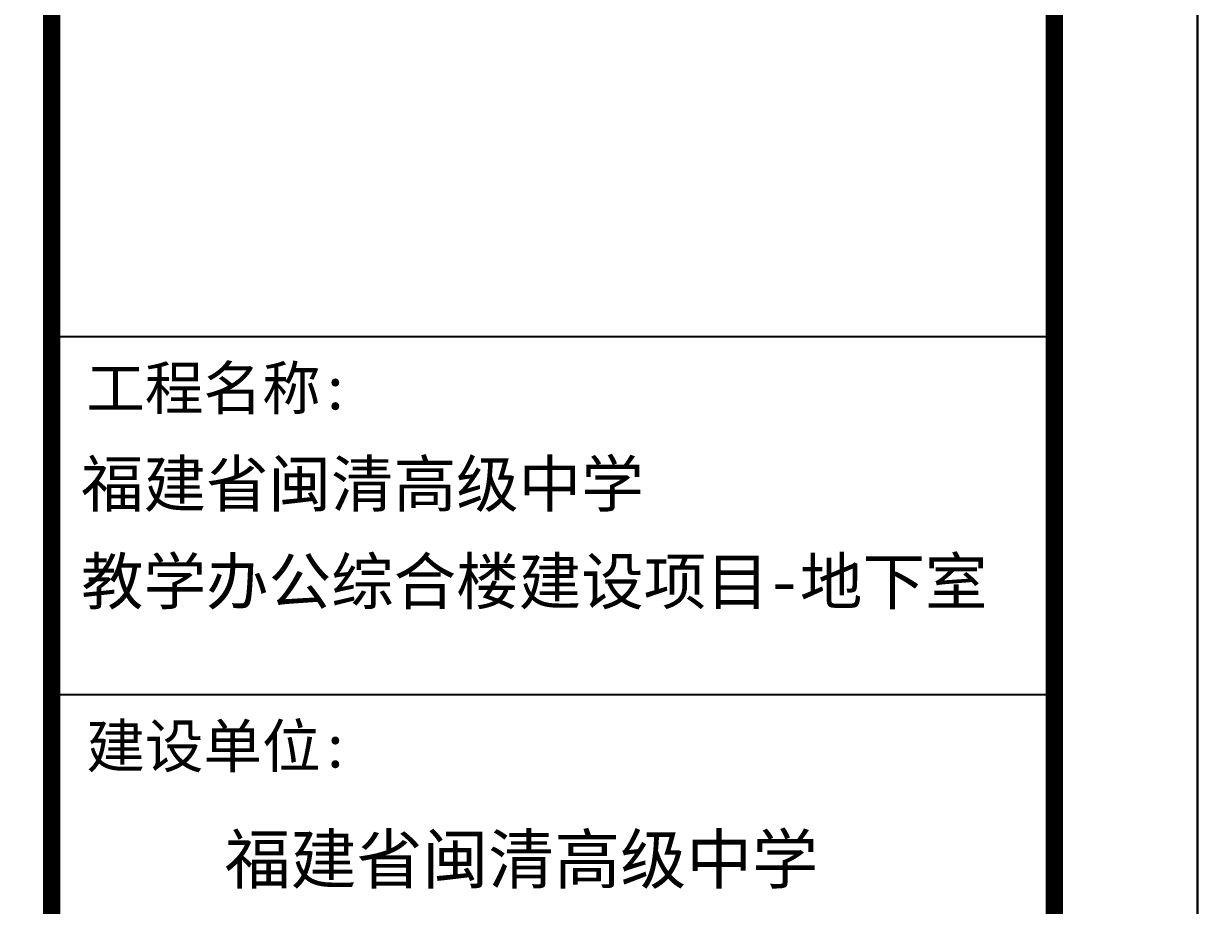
# Model space of a CAD drawing. Extents: x 0 to 2037025, y -2738621 to 0.
# Drawn here: x 984264 to 988363, y -1307492 to -1304413 of the extents above; entities that cross this region are included whole.
import ezdxf

# ---------------------------------------------------------------- set-up
doc = ezdxf.new("R2010")
doc.units = 0
doc.header["$LTSCALE"] = 10
doc.header["$MEASUREMENT"] = 0
for name, color, linetype in [('PUB_TITLE', 4, 'Continuous'), ('图框', 142, 'Continuous'), ('批量导出图层', 1, 'Continuous')]:
    doc.layers.add(name, color=color, linetype=linetype)
doc.styles.add('图框字型一', font='')
doc.styles.get('图框字型一').set_extended_font_data('SimSun')

# ---------------------------------------------------------------- blocks, each defined once
blk = doc.blocks.new('图框A2')
at = {"layer": '图框'}
for p, q in [((51400, 16500), (58400, 16500)), ((51400, 14000), (58400, 14000))]:
    blk.add_line(p, q, dxfattribs=at)
blk.add_lwpolyline([(0, 0), (59400, 0), (59400, 42000), (0, 42000)], close=True, dxfattribs=at)
at = {"layer": '图框', "const_width": 120}
blk.add_lwpolyline([(2500, 1000), (58400, 1000), (58400, 41000), (2500, 41000)], close=True, dxfattribs=at)
blk.add_lwpolyline([(51400, 41000), (51400, 1000)], dxfattribs=at)
at = {"layer": '图框', "style": '图框字型一'}
for s, p in [('工程名称:', (51641.6, 15990.4)), ('建设单位:', (51641.6, 13490.4))]:
    blk.add_text(s, height=300, dxfattribs=at).set_placement(p)

msp = doc.modelspace()

# ---------------------------------------------------------------- linework, layer by layer
at = {"layer": 'PUB_TITLE'}
msp.add_lwpolyline([(958662.7, -1313755.8), (988362.7, -1313755.8), (988362.7, -1292755.8), (958662.7, -1292755.8)], close=True, dxfattribs=at)
at = {"layer": 'PUB_TITLE', "const_width": 50}
msp.add_lwpolyline([(959912.7, -1313255.8), (987862.7, -1313255.8), (987862.7, -1293255.8), (959912.7, -1293255.8)], close=True, dxfattribs=at)
at = {"layer": '批量导出图层'}
msp.add_lwpolyline([(958662.7, -1292755.8), (988362.7, -1292755.8), (988362.7, -1313755.8), (958662.7, -1313755.8)], close=True, dxfattribs=at)

# ---------------------------------------------------------------- block references
at = {"xscale": 0.500000000000002, "yscale": 0.500000000000002, "zscale": 0.500000000000002}
msp.add_blockref('图框A2', (958662.7, -1313755.8), dxfattribs=at)

# ---------------------------------------------------------------- texts
at = {"layer": '图框', "style": '图框字型一'}
for s, height, p in [('福建省闽清高级中学', 160, (984465.2, -1306100.2)), ('教学办公综合楼建设项目-地下室 ', 160, (984465.2, -1306440.6)), ('福建省闽清高级中学', 168.78, (984966.4, -1307414.9))]:
    msp.add_text(s, height=height, dxfattribs=at).set_placement(p)

doc.saveas('drawing.dxf')
